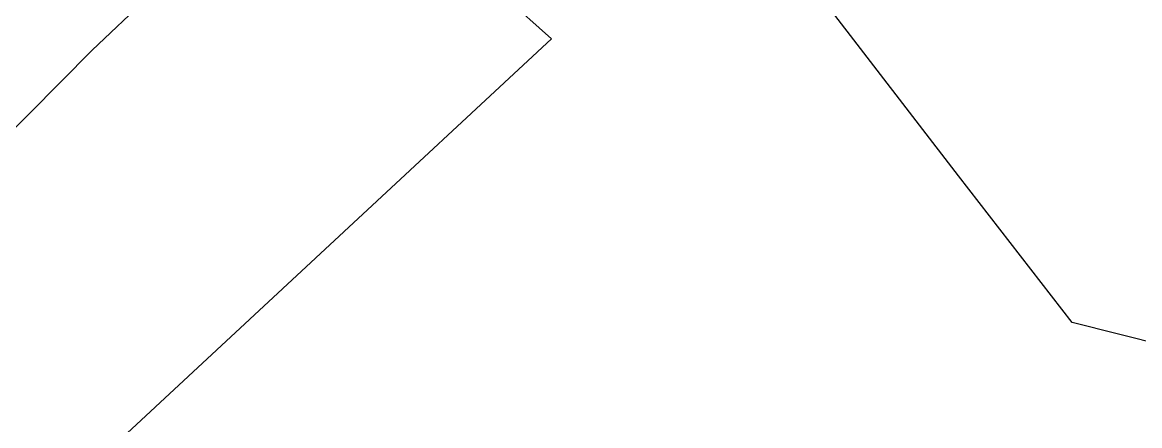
# Model space of a CAD drawing. Header units: millimetres. Extents: x 127045 to 128191, y 151549 to 152340.
# Drawn here: x 127727.2 to 127846.1, y 151739.9 to 151782.8 of the extents above; entities that cross this region are included whole.
import ezdxf

# ---------------------------------------------------------------- set-up
doc = ezdxf.new("R2010")
doc.units = ezdxf.units.MM
doc.header["$MEASUREMENT"] = 0
doc.layers.get('0').update_dxf_attribs({"color": 252, "linetype": 'CONTINUOUS'})
doc.layers.add('TGV_344$0$36', color=252, linetype='CONTINUOUS')

# ---------------------------------------------------------------- blocks, each defined once
blk = doc.blocks.new('TGV_344')
at = {"layer": 'TGV_344$0$36'}
for p, q in [((127734.572, 151779.888, 65.725998), (127755.971, 151800.088, 66.509003)), ((127775.172, 151788.491, 65.857002), (127783.471, 151781.092, 65.072998)), ((127826.771, 151766.498, 65.589996), (127812.571, 151784.994, 65.859001)), ((127783.471, 151781.092, 65.072998), (127713.37, 151715.995, 64.011002)), ((127701.671, 151746.69, 65.456001), (127734.572, 151779.888, 65.725998)), ((127838.87, 151750.901, 65.391998), (127826.771, 151766.498, 65.589996)), ((127862.67, 151744.904, 65.571999), (127838.87, 151750.901, 65.391998))]:
    blk.add_line(p, q, dxfattribs=at)
blk = doc.blocks.new('FR-344-A')
blk.add_blockref('TGV_344', (0, 0))

msp = doc.modelspace()

# ---------------------------------------------------------------- block references
msp.add_blockref('FR-344-A', (0, 0))

doc.saveas('drawing.dxf')
